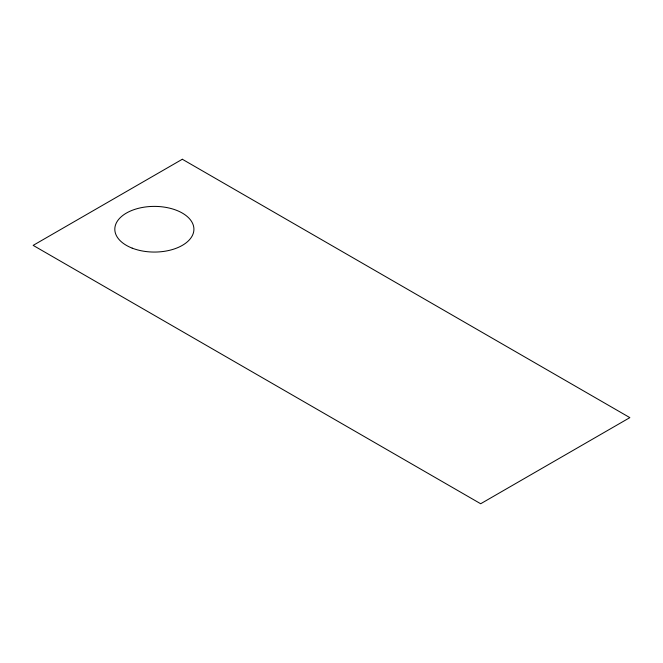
<?xml version="1.0" encoding="UTF-8"?>
<svg xmlns="http://www.w3.org/2000/svg" width="663" height="663" viewBox="0 0 663 663"><rect width="100%" height="100%" fill="white"/><g stroke="black" fill="none" stroke-linecap="round" stroke-linejoin="round"><path stroke-width="0.99" d="M182.325 159.253L33.15 245.376L480.675 503.747L629.85 417.624L182.325 159.253M132.186 248.136A39.556 22.84 0 0 0 193.811 230.857A39.556 22.84 0 0 0 137.067 208.688A39.556 22.84 0 0 0 132.186 248.136"/></g></svg>
